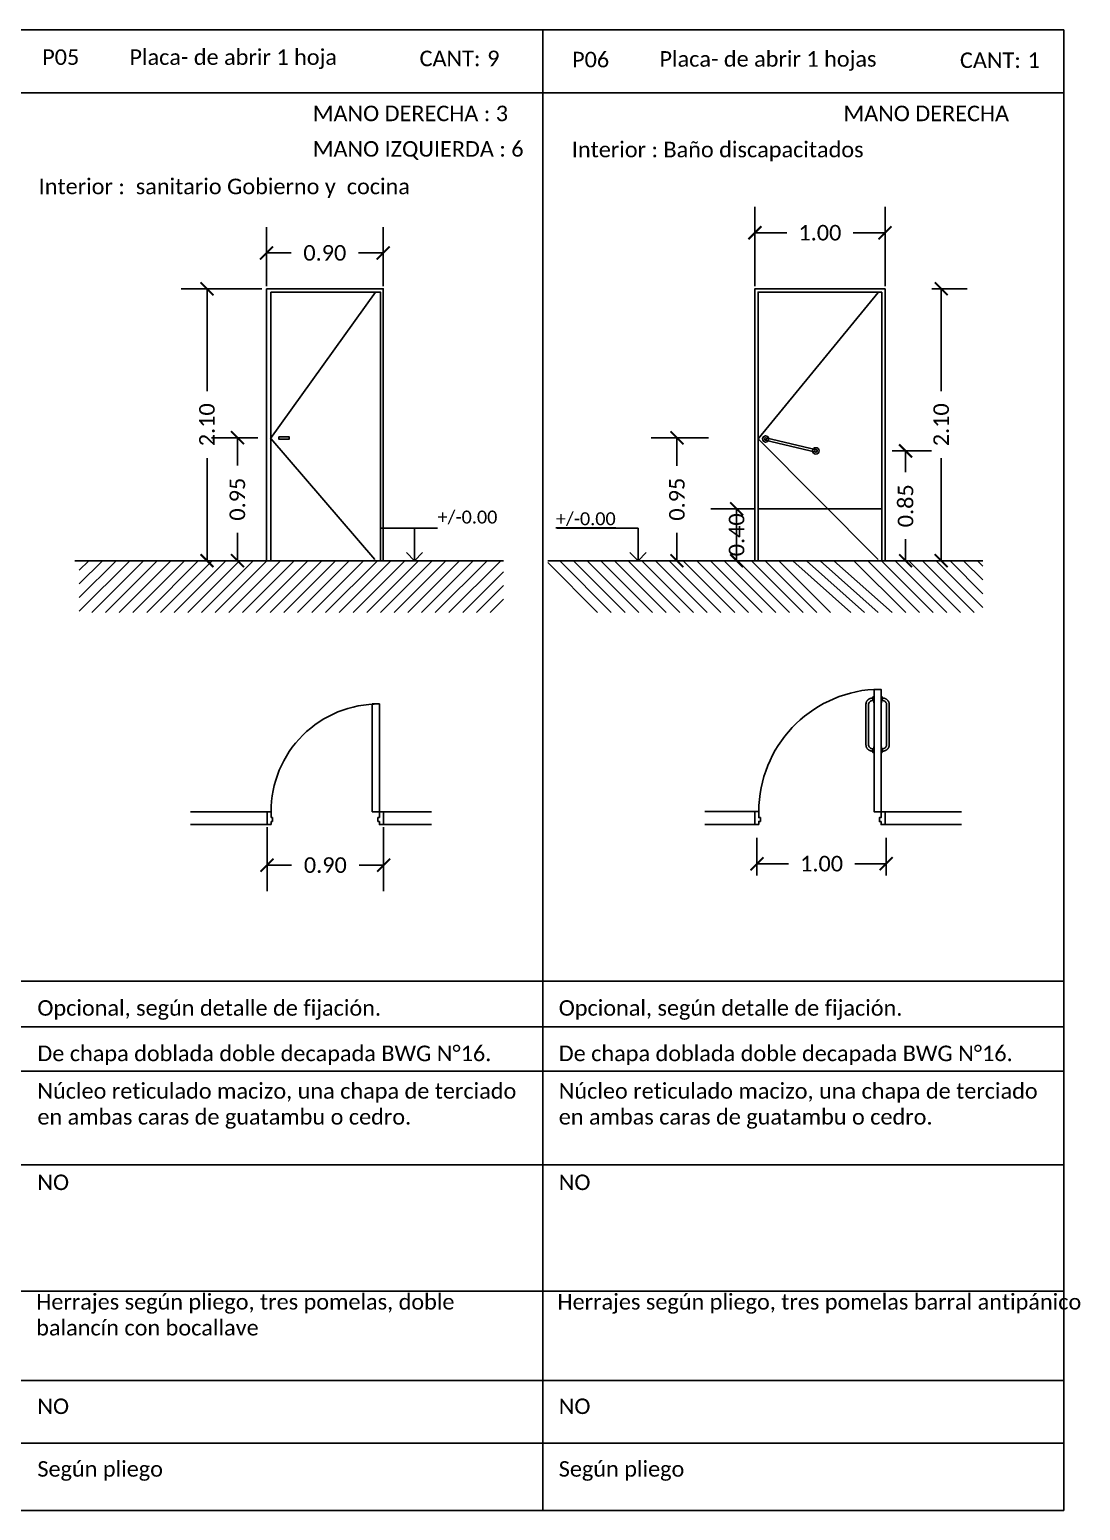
# Model space of a CAD drawing. Header units: metres. Extents: x 2371.5 to 2401.8, y 1406.8 to 1418.2.
# Drawn here: x 2393.69 to 2401.81, y 1406.75 to 1418.19 of the extents above; entities that cross this region are included whole.
import ezdxf
from ezdxf import colors
from ezdxf.entities.mleader import LeaderData, LeaderLine
from ezdxf.math import Vec2, Vec3

# ---------------------------------------------------------------- set-up
doc = ezdxf.new("R2010")
doc.units = ezdxf.units.M
doc.header["$LTSCALE"] = 0.2
doc.set_wipeout_variables(frame=1)
doc.header["$PDMODE"] = 3
doc.layers.get('0').update_dxf_attribs({"linetype": 'CONTINUOUS'})
doc.layers.get('DEFPOINTS').update_dxf_attribs({"linetype": 'CONTINUOUS'})
for name, color, linetype in [('0-COT-1-50', 1, 'CONTINUOUS'), ('0-T-1-50-TEXTOS', 2, 'CONTINUOUS'), ('A-HATCHS', 252, 'CONTINUOUS'), ('A-SIM-NIVELES', 1, 'CONTINUOUS'), ('AR-CARPINTERIA_015', 2, 'CONTINUOUS'), ('AR-CARPINTERIA_DET_01', 1, 'CONTINUOUS'), ('AR-CARPINTERIA_DET_BARRIDO', 252, 'CONTINUOUS'), ('AR-MUROS_EN_CORTE_05', 3, 'CONTINUOUS'), ('ROTULO', 2, 'CONTINUOUS')]:
    doc.layers.add(name, color=color, linetype=linetype)
doc.styles.add('1-50-TEXTO-CAL', font='calibri.ttf', dxfattribs={"height": 0.12})
doc.styles.add('TCH-1-50-CA', font='calibri.ttf', dxfattribs={"height": 0.1})
doc.dimstyles.new('1-50-COTAS', dxfattribs={"dimtxt": 0.12, "dimasz": 0.1, "dimexe": 0.2, "dimexo": 0.02, "dimgap": 0.1, "dimtad": 0, "dimtoh": 1, "dimzin": 0, "dimdsep": 46, "dimtxsty": '1-50-TEXTO-CAL', "dimblk": 'ARCHTICK', "dimcen": 0.5, "dimclre": 250, "dimclrt": 256, "dimadec": 0, "dimazin": 0, "dimtfac": 1, "dimtmove": 0, "dimatfit": 3, "dimldrblk": 'ARCHTICK', "dimfxl": 1, "dimtzin": 0, "dimarcsym": 0})

# ---------------------------------------------------------------- blocks, each defined once
blk = doc.blocks.new('_ARCHTICK')
at = {"color": 0, "linetype": 'ByBlock', "const_width": 0.15}
blk.add_lwpolyline([(-0.5, -0.5), (0.5, 0.5)], dxfattribs=at)
blk = doc.blocks.new('*D32')
at = {"layer": '0-COT-1-50', "color": 250, "lineweight": -2, "transparency": 16777216}
for p, q in [((2400.664, 1416.189), (2400.936, 1416.189)), ((2400.539, 1414.089), (2400.936, 1414.089))]:
    blk.add_line(p, q, dxfattribs=at)
at = {"layer": '0-COT-1-50', "color": 0, "lineweight": -2, "transparency": 16777216}
for p, q in [((2400.736, 1416.189), (2400.736, 1415.398)), ((2400.736, 1414.089), (2400.736, 1414.88))]:
    blk.add_line(p, q, dxfattribs=at)
at = {"layer": 'DEFPOINTS', "color": 0, "transparency": 16777216}
for p in [(2400.644, 1416.189), (2400.736, 1416.189), (2400.519, 1414.089)]:
    blk.add_point(p, dxfattribs=at)
at = {"layer": '0-COT-1-50', "color": 0, "lineweight": -2, "transparency": 16777216, "xscale": 0.1, "yscale": 0.1, "zscale": 0.1}
for p, rotation in [((2400.736, 1416.189), 90), ((2400.736, 1414.089), 270)]:
    blk.add_blockref('_ARCHTICK', p, dxfattribs=dict(at, rotation=rotation))
at = {"layer": '0-COT-1-50', "transparency": 16777216, "insert": (2400.736, 1415.139), "char_height": 0.12, "attachment_point": 5, "rotation": 90, "style": '1-50-TEXTO-CAL'}
blk.add_mtext('2.10', dxfattribs=at)
blk = doc.blocks.new('*D33')
at = {"layer": '0-COT-1-50', "color": 250, "lineweight": -2, "transparency": 16777216}
for p, q in [((2399.313, 1411.658), (2399.313, 1411.948)), ((2400.311, 1411.658), (2400.311, 1411.948))]:
    blk.add_line(p, q, dxfattribs=at)
at = {"layer": '0-COT-1-50', "color": 0, "lineweight": -2, "transparency": 16777216}
for p, q in [((2399.313, 1411.748), (2399.556, 1411.748)), ((2400.311, 1411.748), (2400.068, 1411.748))]:
    blk.add_line(p, q, dxfattribs=at)
at = {"layer": 'DEFPOINTS', "color": 0, "transparency": 16777216}
for p in [(2400.311, 1411.748), (2399.313, 1411.638), (2400.311, 1411.638)]:
    blk.add_point(p, dxfattribs=at)
at = {"layer": '0-COT-1-50', "color": 0, "lineweight": -2, "transparency": 16777216, "xscale": 0.1, "yscale": 0.1, "zscale": 0.1, "rotation": 180}
blk.add_blockref('_ARCHTICK', (2399.313, 1411.748), dxfattribs=at)
at = {"layer": '0-COT-1-50', "color": 0, "lineweight": -2, "transparency": 16777216, "xscale": 0.1, "yscale": 0.1, "zscale": 0.1}
blk.add_blockref('_ARCHTICK', (2400.311, 1411.748), dxfattribs=at)
at = {"layer": '0-COT-1-50', "transparency": 16777216, "insert": (2399.812, 1411.748), "char_height": 0.12, "attachment_point": 5, "style": '1-50-TEXTO-CAL'}
blk.add_mtext('1.00', dxfattribs=at)
blk = doc.blocks.new('*D34')
at = {"layer": '0-COT-1-50', "color": 250, "lineweight": -2, "transparency": 16777216}
for p, q in [((2398.938, 1415.038), (2398.495, 1415.038)), ((2399.387, 1414.089), (2398.495, 1414.089))]:
    blk.add_line(p, q, dxfattribs=at)
at = {"layer": '0-COT-1-50', "color": 0, "lineweight": -2, "transparency": 16777216}
for p, q in [((2398.695, 1415.038), (2398.695, 1414.822)), ((2398.695, 1414.089), (2398.695, 1414.305))]:
    blk.add_line(p, q, dxfattribs=at)
at = {"layer": 'DEFPOINTS', "color": 0, "transparency": 16777216}
for p in [(2398.695, 1415.038), (2398.958, 1415.038), (2399.407, 1414.089)]:
    blk.add_point(p, dxfattribs=at)
at = {"layer": '0-COT-1-50', "color": 0, "lineweight": -2, "transparency": 16777216, "xscale": 0.1, "yscale": 0.1, "zscale": 0.1}
for p, rotation in [((2398.695, 1415.038), 90), ((2398.695, 1414.089), 270)]:
    blk.add_blockref('_ARCHTICK', p, dxfattribs=dict(at, rotation=rotation))
at = {"layer": '0-COT-1-50', "transparency": 16777216, "insert": (2398.695, 1414.564), "char_height": 0.12, "attachment_point": 5, "rotation": 90, "style": '1-50-TEXTO-CAL'}
blk.add_mtext('0.95', dxfattribs=at)
blk = doc.blocks.new('*D35')
at = {"layer": '0-COT-1-50', "color": 250, "lineweight": -2, "transparency": 16777216}
for p, q in [((2400.356, 1414.937), (2400.661, 1414.937)), ((2400.73, 1414.089), (2400.261, 1414.089))]:
    blk.add_line(p, q, dxfattribs=at)
at = {"layer": '0-COT-1-50', "color": 0, "lineweight": -2, "transparency": 16777216}
for p, q in [((2400.461, 1414.937), (2400.461, 1414.772)), ((2400.461, 1414.089), (2400.461, 1414.254))]:
    blk.add_line(p, q, dxfattribs=at)
at = {"layer": 'DEFPOINTS', "color": 0, "transparency": 16777216}
for p in [(2400.336, 1414.937), (2400.461, 1414.937), (2400.75, 1414.089)]:
    blk.add_point(p, dxfattribs=at)
at = {"layer": '0-COT-1-50', "color": 0, "lineweight": -2, "transparency": 16777216, "xscale": 0.1, "yscale": 0.1, "zscale": 0.1}
for p, rotation in [((2400.461, 1414.937), 90), ((2400.461, 1414.089), 270)]:
    blk.add_blockref('_ARCHTICK', p, dxfattribs=dict(at, rotation=rotation))
at = {"layer": '0-COT-1-50', "transparency": 16777216, "insert": (2400.461, 1414.513), "char_height": 0.12, "attachment_point": 5, "rotation": 90, "style": '1-50-TEXTO-CAL'}
blk.add_mtext('0.85', dxfattribs=at)
blk = doc.blocks.new('*D42')
at = {"layer": '0-COT-1-50', "color": 250, "lineweight": -2, "transparency": 16777216}
for p, q in [((2395.489, 1416.189), (2394.865, 1416.189)), ((2395.261, 1414.089), (2394.865, 1414.089))]:
    blk.add_line(p, q, dxfattribs=at)
at = {"layer": '0-COT-1-50', "color": 0, "lineweight": -2, "transparency": 16777216}
for p, q in [((2395.065, 1416.189), (2395.065, 1415.398)), ((2395.065, 1414.089), (2395.065, 1414.88))]:
    blk.add_line(p, q, dxfattribs=at)
at = {"layer": 'DEFPOINTS', "color": 0, "transparency": 16777216}
for p in [(2395.065, 1416.189), (2395.509, 1416.189), (2395.281, 1414.089)]:
    blk.add_point(p, dxfattribs=at)
at = {"layer": '0-COT-1-50', "color": 0, "lineweight": -2, "transparency": 16777216, "xscale": 0.1, "yscale": 0.1, "zscale": 0.1}
for p, rotation in [((2395.065, 1416.189), 90), ((2395.065, 1414.089), 270)]:
    blk.add_blockref('_ARCHTICK', p, dxfattribs=dict(at, rotation=rotation))
at = {"layer": '0-COT-1-50', "transparency": 16777216, "insert": (2395.065, 1415.139), "char_height": 0.12, "attachment_point": 5, "rotation": 90, "style": '1-50-TEXTO-CAL'}
blk.add_mtext('2.10', dxfattribs=at)
blk = doc.blocks.new('*D43')
at = {"layer": '0-COT-1-50', "color": 250, "lineweight": -2, "transparency": 16777216}
for p, q in [((2395.457, 1415.039), (2395.1, 1415.039)), ((2395.032, 1414.089), (2395.5, 1414.089))]:
    blk.add_line(p, q, dxfattribs=at)
at = {"layer": '0-COT-1-50', "color": 0, "lineweight": -2, "transparency": 16777216}
for p, q in [((2395.3, 1415.039), (2395.3, 1414.823)), ((2395.3, 1414.089), (2395.3, 1414.305))]:
    blk.add_line(p, q, dxfattribs=at)
at = {"layer": 'DEFPOINTS', "color": 0, "transparency": 16777216}
for p in [(2395.3, 1415.039), (2395.477, 1415.039), (2395.012, 1414.089)]:
    blk.add_point(p, dxfattribs=at)
at = {"layer": '0-COT-1-50', "color": 0, "lineweight": -2, "transparency": 16777216, "xscale": 0.1, "yscale": 0.1, "zscale": 0.1}
for p, rotation in [((2395.3, 1415.039), 90), ((2395.3, 1414.089), 270)]:
    blk.add_blockref('_ARCHTICK', p, dxfattribs=dict(at, rotation=rotation))
at = {"layer": '0-COT-1-50', "transparency": 16777216, "insert": (2395.3, 1414.564), "char_height": 0.12, "attachment_point": 5, "rotation": 90, "style": '1-50-TEXTO-CAL'}
blk.add_mtext('0.95', dxfattribs=at)
blk = doc.blocks.new('*D44')
at = {"layer": '0-COT-1-50', "color": 250, "lineweight": -2, "transparency": 16777216}
for p, q in [((2395.525, 1416.209), (2395.525, 1416.666)), ((2396.425, 1416.209), (2396.425, 1416.666))]:
    blk.add_line(p, q, dxfattribs=at)
at = {"layer": '0-COT-1-50', "color": 0, "lineweight": -2, "transparency": 16777216}
for p, q in [((2395.525, 1416.466), (2395.714, 1416.466)), ((2396.425, 1416.466), (2396.236, 1416.466))]:
    blk.add_line(p, q, dxfattribs=at)
at = {"layer": 'DEFPOINTS', "color": 0, "transparency": 16777216}
for p in [(2396.425, 1416.466), (2395.525, 1416.189), (2396.425, 1416.189)]:
    blk.add_point(p, dxfattribs=at)
at = {"layer": '0-COT-1-50', "color": 0, "lineweight": -2, "transparency": 16777216, "xscale": 0.1, "yscale": 0.1, "zscale": 0.1, "rotation": 180}
blk.add_blockref('_ARCHTICK', (2395.525, 1416.466), dxfattribs=at)
at = {"layer": '0-COT-1-50', "color": 0, "lineweight": -2, "transparency": 16777216, "xscale": 0.1, "yscale": 0.1, "zscale": 0.1}
blk.add_blockref('_ARCHTICK', (2396.425, 1416.466), dxfattribs=at)
at = {"layer": '0-COT-1-50', "transparency": 16777216, "insert": (2395.975, 1416.466), "char_height": 0.12, "attachment_point": 5, "style": '1-50-TEXTO-CAL'}
blk.add_mtext('0.90', dxfattribs=at)
blk = doc.blocks.new('*D45')
at = {"layer": '0-COT-1-50', "color": 250, "lineweight": -2, "transparency": 16777216}
for p, q in [((2399.297, 1416.209), (2399.297, 1416.822)), ((2400.302, 1416.209), (2400.302, 1416.822))]:
    blk.add_line(p, q, dxfattribs=at)
at = {"layer": '0-COT-1-50', "color": 0, "lineweight": -2, "transparency": 16777216}
for p, q in [((2399.297, 1416.622), (2399.543, 1416.622)), ((2400.302, 1416.622), (2400.055, 1416.622))]:
    blk.add_line(p, q, dxfattribs=at)
at = {"layer": 'DEFPOINTS', "color": 0, "transparency": 16777216}
for p in [(2399.297, 1416.622), (2399.297, 1416.189), (2400.302, 1416.189)]:
    blk.add_point(p, dxfattribs=at)
at = {"layer": '0-COT-1-50', "color": 0, "lineweight": -2, "transparency": 16777216, "xscale": 0.1, "yscale": 0.1, "zscale": 0.1, "rotation": 180}
blk.add_blockref('_ARCHTICK', (2399.297, 1416.622), dxfattribs=at)
at = {"layer": '0-COT-1-50', "color": 0, "lineweight": -2, "transparency": 16777216, "xscale": 0.1, "yscale": 0.1, "zscale": 0.1}
blk.add_blockref('_ARCHTICK', (2400.302, 1416.622), dxfattribs=at)
at = {"layer": '0-COT-1-50', "transparency": 16777216, "insert": (2399.799, 1416.622), "char_height": 0.12, "attachment_point": 5, "style": '1-50-TEXTO-CAL'}
blk.add_mtext('1.00', dxfattribs=at)
blk = doc.blocks.new('*D46')
at = {"layer": '0-COT-1-50', "color": 250, "lineweight": -2, "transparency": 16777216}
for p, q in [((2395.529, 1412.031), (2395.529, 1411.537)), ((2396.429, 1412.031), (2396.429, 1411.537))]:
    blk.add_line(p, q, dxfattribs=at)
at = {"layer": '0-COT-1-50', "color": 0, "lineweight": -2, "transparency": 16777216}
for p, q in [((2395.529, 1411.737), (2395.718, 1411.737)), ((2396.429, 1411.737), (2396.24, 1411.737))]:
    blk.add_line(p, q, dxfattribs=at)
at = {"layer": 'DEFPOINTS', "color": 0, "transparency": 16777216}
for p in [(2395.529, 1412.051), (2396.429, 1412.051), (2396.429, 1411.737)]:
    blk.add_point(p, dxfattribs=at)
at = {"layer": '0-COT-1-50', "color": 0, "lineweight": -2, "transparency": 16777216, "xscale": 0.1, "yscale": 0.1, "zscale": 0.1, "rotation": 180}
blk.add_blockref('_ARCHTICK', (2395.529, 1411.737), dxfattribs=at)
at = {"layer": '0-COT-1-50', "color": 0, "lineweight": -2, "transparency": 16777216, "xscale": 0.1, "yscale": 0.1, "zscale": 0.1}
blk.add_blockref('_ARCHTICK', (2396.429, 1411.737), dxfattribs=at)
at = {"layer": '0-COT-1-50', "transparency": 16777216, "insert": (2395.979, 1411.737), "char_height": 0.12, "attachment_point": 5, "style": '1-50-TEXTO-CAL'}
blk.add_mtext('0.90', dxfattribs=at)
blk = doc.blocks.new('P05_-_PLANTA')
at = {"layer": 'AR-CARPINTERIA_015', "linetype": 'Continuous'}
for p, q in [((-0.03, 0.833), (-0.085, 0.833)), ((-0.085, 0.833), (-0.085, 0)), ((-0.03, 0), (-0.03, 0.833)), ((-0.897, -0.1), (-0.897, 0)), ((-0.897, 0), (-0.867, 0)), ((-0.867, 0), (-0.867, -0.046)), ((-0.085, 0), (-0.03, 0)), ((-0.03, 0), (-0.03, -0.046)), ((0, 0), (-0.03, 0)), ((-0.03, 0), (-0.03, -0.046)), ((0, -0.1), (0, 0)), ((-0.867, -0.1), (-0.897, -0.1)), ((-0.867, -0.046), (-0.855, -0.046)), ((-0.855, -0.076), (-0.867, -0.076)), ((-0.867, -0.076), (-0.867, -0.1)), ((-0.855, -0.046), (-0.855, -0.076)), ((-0.03, -0.046), (-0.043, -0.046)), ((-0.043, -0.046), (-0.043, -0.076)), ((-0.03, -0.046), (-0.043, -0.046)), ((-0.043, -0.046), (-0.043, -0.076)), ((-0.043, -0.076), (-0.03, -0.076)), ((-0.03, -0.076), (-0.03, -0.1)), ((-0.03, -0.1), (0, -0.1))]:
    blk.add_line(p, q, dxfattribs=at)
at = {"layer": 'AR-CARPINTERIA_DET_BARRIDO', "color": 1, "ltscale": 3}
blk.add_arc((-0.038, 0.003), 0.829, 89.4442, 180.2299, dxfattribs=at)
blk = doc.blocks.new('P05_-_VISTA')
at = {"layer": 'AR-CARPINTERIA_015', "linetype": 'Continuous'}
for points in [[(2335.517, 1431.347), (2336.418, 1431.347), (2336.418, 1429.247), (2335.517, 1429.247)], [(2335.549, 1431.322), (2336.397, 1431.322), (2336.397, 1429.247), (2335.549, 1429.247)], [(2335.613, 1430.205), (2335.691, 1430.205), (2335.691, 1430.185), (2335.613, 1430.185)]]:
    blk.add_lwpolyline(points, close=True, dxfattribs=at)
at = {"layer": 'AR-CARPINTERIA_DET_BARRIDO', "color": 1, "ltscale": 3}
for p, q in [((2336.359, 1431.321), (2335.548, 1430.192)), ((2336.354, 1429.257), (2335.551, 1430.191))]:
    blk.add_line(p, q, dxfattribs=at)
blk = doc.blocks.new('*D47')
at = {"layer": '0-COT-1-50', "color": 250, "lineweight": -2, "transparency": 16777216}
for p, q in [((2399.302, 1414.489), (2398.956, 1414.489)), ((2399.694, 1414.089), (2398.956, 1414.089))]:
    blk.add_line(p, q, dxfattribs=at)
at = {"layer": '0-COT-1-50', "color": 0, "lineweight": -2, "transparency": 16777216}
blk.add_line((2399.156, 1414.089), (2399.156, 1414.489), dxfattribs=at)
at = {"layer": 'DEFPOINTS', "color": 0, "transparency": 16777216}
for p in [(2399.156, 1414.489), (2399.322, 1414.489), (2399.714, 1414.089)]:
    blk.add_point(p, dxfattribs=at)
at = {"layer": '0-COT-1-50', "color": 0, "lineweight": -2, "transparency": 16777216, "xscale": 0.1, "yscale": 0.1, "zscale": 0.1}
for p, rotation in [((2399.156, 1414.489), 90), ((2399.156, 1414.089), 270)]:
    blk.add_blockref('_ARCHTICK', p, dxfattribs=dict(at, rotation=rotation))
at = {"layer": '0-COT-1-50', "transparency": 16777216, "insert": (2399.156, 1414.289), "char_height": 0.12, "attachment_point": 5, "rotation": 90, "style": '1-50-TEXTO-CAL'}
blk.add_mtext('0.40', dxfattribs=at)
blk = doc.blocks.new('P06_-_VISTA')
at = {"layer": 'AR-CARPINTERIA_015', "linetype": 'Continuous'}
blk.add_line((0.98, 0.4), (0.025, 0.4), dxfattribs=at)
for points in [[(0, 2.1), (1.005, 2.1), (1.005, 0), (0, 0)], [(0.025, 2.075), (0.98, 2.075), (0.98, 0), (0.025, 0)]]:
    blk.add_lwpolyline(points, close=True, dxfattribs=at)
for radius in [0.025, 0.00998]:
    blk.add_circle((0.922, 0.94), radius, dxfattribs=at)
at = {"layer": 'AR-CARPINTERIA_DET_BARRIDO', "color": 1, "ltscale": 3}
for p in [(0.052, 2.072), (0.054, 0.009)]:
    blk.add_line(p, (0.98, 0.94), dxfattribs=at)
at = {"linetype": 'Continuous'}
blk.add_wipeout([(0.558, 0.842), (0.557, 0.84), (0.556, 0.838), (0.555, 0.836), (0.554, 0.834), (0.552, 0.832), (0.551, 0.83), (0.549, 0.828), (0.547, 0.827), (0.545, 0.826), (0.542, 0.825), (0.54, 0.824), (0.538, 0.823), (0.535, 0.823), (0.533, 0.823), (0.53, 0.823), (0.528, 0.824), (0.526, 0.824), (0.523, 0.825), (0.521, 0.826), (0.519, 0.828), (0.517, 0.829), (0.515, 0.831), (0.514, 0.833), (0.512, 0.835), (0.511, 0.837), (0.51, 0.839), (0.51, 0.842), (0.509, 0.844), (0.509, 0.847), (0.509, 0.849), (0.509, 0.851), (0.509, 0.854), (0.51, 0.856), (0.511, 0.858), (0.512, 0.861), (0.513, 0.863), (0.515, 0.865), (0.517, 0.866), (0.519, 0.868), (0.521, 0.869), (0.523, 0.87), (0.525, 0.871), (0.527, 0.872), (0.53, 0.873), (0.532, 0.873), (0.535, 0.873), (0.537, 0.873), (0.539, 0.872), (0.542, 0.872), (0.544, 0.871), (0.546, 0.87), (0.548, 0.868), (0.55, 0.867), (0.552, 0.865), (0.554, 0.863), (0.555, 0.861), (0.556, 0.859), (0.557, 0.857), (0.558, 0.854), (0.558, 0.852), (0.559, 0.85), (0.559, 0.847), (0.558, 0.845)], dxfattribs=at).dxf.layer = 'AR-CARPINTERIA_015'
at = {"layer": 'AR-CARPINTERIA_015', "linetype": 'Continuous'}
blk.add_circle((0.534, 0.848), 0.025, dxfattribs=at)
at = {"linetype": 'Continuous'}
blk.add_wipeout([(0.543, 0.846), (0.543, 0.845), (0.543, 0.844), (0.542, 0.843), (0.542, 0.842), (0.541, 0.841), (0.54, 0.841), (0.54, 0.84), (0.539, 0.84), (0.538, 0.839), (0.537, 0.839), (0.536, 0.838), (0.535, 0.838), (0.534, 0.838), (0.533, 0.838), (0.532, 0.838), (0.531, 0.838), (0.53, 0.839), (0.53, 0.839), (0.529, 0.839), (0.528, 0.84), (0.527, 0.841), (0.526, 0.841), (0.526, 0.842), (0.525, 0.843), (0.525, 0.844), (0.524, 0.845), (0.524, 0.846), (0.524, 0.846), (0.524, 0.847), (0.524, 0.848), (0.524, 0.849), (0.524, 0.85), (0.524, 0.851), (0.525, 0.852), (0.525, 0.853), (0.526, 0.854), (0.526, 0.855), (0.527, 0.855), (0.528, 0.856), (0.528, 0.857), (0.529, 0.857), (0.53, 0.857), (0.531, 0.858), (0.532, 0.858), (0.533, 0.858), (0.534, 0.858), (0.535, 0.858), (0.536, 0.858), (0.537, 0.858), (0.538, 0.857), (0.539, 0.857), (0.54, 0.856), (0.54, 0.856), (0.541, 0.855), (0.542, 0.854), (0.542, 0.853), (0.543, 0.852), (0.543, 0.852), (0.543, 0.851), (0.544, 0.85), (0.544, 0.849), (0.544, 0.848), (0.544, 0.847)], dxfattribs=at).dxf.layer = 'AR-CARPINTERIA_015'
at = {"layer": 'AR-CARPINTERIA_015', "linetype": 'Continuous'}
for p, q in [((0.529, 0.857), (0.92, 0.95)), ((0.534, 0.838), (0.925, 0.93))]:
    blk.add_line(p, q, dxfattribs=at)
blk.add_circle((0.534, 0.848), 0.00998, dxfattribs=at)
blk = doc.blocks.new('P06_-_PLANTA')
at = {"layer": 'AR-CARPINTERIA_015', "linetype": 'Continuous'}
for points in [[(0.03, 0), (0.085, 0), (0.085, 0.945), (0.03, 0.945)], [(0, -0.1), (0, 0), (0.03, 0), (0.03, -0.046), (0.043, -0.046), (0.043, -0.076), (0.03, -0.076), (0.03, -0.1)], [(1.005, -0.098), (1.005, 0.002), (0.975, 0.002), (0.975, -0.045), (0.962, -0.045), (0.962, -0.075), (0.975, -0.075), (0.975, -0.098)]]:
    blk.add_lwpolyline(points, close=True, dxfattribs=at)
at = {"layer": 'AR-CARPINTERIA_DET_BARRIDO', "color": 1, "ltscale": 3}
blk.add_arc((0.027, -0.001), 0.948, 0.18, 86.427, dxfattribs=at)
at = {"linetype": 'Continuous'}
for points in [[(0.022, 0.846), (0.03, 0.846), (0.03, 0.886), (0.022, 0.886)], [(0.022, 0.457), (0.03, 0.457), (0.03, 0.497), (0.022, 0.497)]]:
    blk.add_wipeout(points, dxfattribs=at).dxf.layer = 'AR-CARPINTERIA_DET_01'
at = {"layer": 'AR-CARPINTERIA_DET_01', "linetype": 'Continuous'}
for p, q in [((-0.032, 0.513), (-0.032, 0.836)), ((-0.012, 0.52), (-0.012, 0.826))]:
    blk.add_line(p, q, dxfattribs=at)
for points in [[(0.022, 0.846), (0.03, 0.846), (0.03, 0.886), (0.022, 0.886)], [(0.022, 0.457), (0.03, 0.457), (0.03, 0.497), (0.022, 0.497)]]:
    blk.add_lwpolyline(points, close=True, dxfattribs=at)
for points in [[(0.02, 0.878), (0.006, 0.878), (-0.018, 0.865), (-0.032, 0.844), (-0.032, 0.831)], [(0.02, 0.468), (0.006, 0.468), (-0.018, 0.48), (-0.032, 0.502), (-0.032, 0.515)]]:
    blk.add_open_spline(points, degree=2, dxfattribs=at)
at = {"linetype": 'Continuous'}
for points in [[(0.022, 0.859), (0.021, 0.859), (0.02, 0.859), (0.019, 0.859), (0.018, 0.859), (0.017, 0.859), (0.017, 0.859), (0.016, 0.859), (0.015, 0.859), (0.014, 0.858), (0.013, 0.858), (0.012, 0.858), (0.012, 0.858), (0.011, 0.858), (0.01, 0.857), (0.009, 0.857), (0.008, 0.857), (0.008, 0.857), (0.007, 0.856), (0.006, 0.856), (0.005, 0.855), (0.005, 0.855), (0.004, 0.855), (0.003, 0.854), (0.002, 0.854), (0.002, 0.853), (0.001, 0.853), (0, 0.852), (0, 0.852), (-0.001, 0.851), (-0.002, 0.851), (-0.002, 0.85), (-0.003, 0.85), (-0.003, 0.849), (-0.004, 0.848), (-0.004, 0.848), (-0.005, 0.847), (-0.006, 0.846), (-0.006, 0.846), (-0.007, 0.845), (-0.007, 0.844), (-0.007, 0.844), (-0.008, 0.843), (-0.008, 0.842), (-0.009, 0.841), (-0.009, 0.841), (-0.009, 0.84), (-0.01, 0.839), (-0.01, 0.838), (-0.01, 0.838), (-0.011, 0.837), (-0.011, 0.836), (-0.011, 0.835), (-0.011, 0.834), (-0.012, 0.833), (-0.012, 0.833), (-0.012, 0.832), (-0.012, 0.831), (-0.012, 0.83), (-0.012, 0.829), (-0.012, 0.829), (-0.012, 0.828), (-0.012, 0.827), (-0.012, 0.826), (-0.012, 0.825), (0.02, 0.826)], [(0.085, 0.846), (0.093, 0.846), (0.093, 0.886), (0.085, 0.886)], [(-0.012, 0.521), (-0.012, 0.52), (-0.012, 0.519), (-0.012, 0.518), (-0.012, 0.517), (-0.012, 0.516), (-0.012, 0.516), (-0.012, 0.515), (-0.012, 0.514), (-0.012, 0.513), (-0.012, 0.512), (-0.011, 0.511), (-0.011, 0.511), (-0.011, 0.51), (-0.011, 0.509), (-0.01, 0.508), (-0.01, 0.507), (-0.01, 0.507), (-0.009, 0.506), (-0.009, 0.505), (-0.009, 0.504), (-0.008, 0.504), (-0.008, 0.503), (-0.007, 0.502), (-0.007, 0.501), (-0.007, 0.501), (-0.006, 0.5), (-0.006, 0.499), (-0.005, 0.499), (-0.004, 0.498), (-0.004, 0.497), (-0.003, 0.497), (-0.003, 0.496), (-0.002, 0.496), (-0.002, 0.495), (-0.001, 0.495), (0, 0.494), (0, 0.493), (0.001, 0.493), (0.002, 0.492), (0.002, 0.492), (0.003, 0.492), (0.004, 0.491), (0.005, 0.491), (0.005, 0.49), (0.006, 0.49), (0.007, 0.49), (0.008, 0.489), (0.008, 0.489), (0.009, 0.489), (0.01, 0.488), (0.011, 0.488), (0.012, 0.488), (0.012, 0.488), (0.013, 0.487), (0.014, 0.487), (0.015, 0.487), (0.016, 0.487), (0.017, 0.487), (0.017, 0.487), (0.018, 0.487), (0.019, 0.487), (0.02, 0.487), (0.021, 0.487), (0.022, 0.487), (0.02, 0.519)], [(0.085, 0.457), (0.093, 0.457), (0.093, 0.497), (0.085, 0.497)]]:
    blk.add_wipeout(points, dxfattribs=at).dxf.layer = 'AR-CARPINTERIA_DET_01'
at = {"layer": 'AR-CARPINTERIA_DET_01', "linetype": 'Continuous'}
for p, q in [((0.127, 0.52), (0.127, 0.826)), ((0.147, 0.513), (0.147, 0.836))]:
    blk.add_line(p, q, dxfattribs=at)
for points in [[(0.085, 0.846), (0.093, 0.846), (0.093, 0.886), (0.085, 0.886)], [(0.085, 0.457), (0.093, 0.457), (0.093, 0.497), (0.085, 0.497)]]:
    blk.add_lwpolyline(points, close=True, dxfattribs=at)
for centre, start, end in [((0.02, 0.826), 87.7688, 182.2312), ((0.02, 0.519), 177.7688, 272.2312)]:
    blk.add_arc(centre, 0.0327, start, end, dxfattribs=at)
for points in [[(0.095, 0.878), (0.109, 0.878), (0.133, 0.865), (0.147, 0.844), (0.147, 0.831)], [(0.095, 0.468), (0.109, 0.468), (0.133, 0.48), (0.147, 0.502), (0.147, 0.515)]]:
    blk.add_open_spline(points, degree=2, dxfattribs=at)
at = {"linetype": 'Continuous'}
for points in [[(0.127, 0.825), (0.127, 0.826), (0.127, 0.827), (0.127, 0.828), (0.127, 0.829), (0.127, 0.829), (0.127, 0.83), (0.127, 0.831), (0.127, 0.832), (0.127, 0.833), (0.126, 0.833), (0.126, 0.834), (0.126, 0.835), (0.126, 0.836), (0.126, 0.837), (0.125, 0.838), (0.125, 0.838), (0.125, 0.839), (0.124, 0.84), (0.124, 0.841), (0.124, 0.841), (0.123, 0.842), (0.123, 0.843), (0.122, 0.844), (0.122, 0.844), (0.121, 0.845), (0.121, 0.846), (0.12, 0.846), (0.12, 0.847), (0.119, 0.848), (0.119, 0.848), (0.118, 0.849), (0.118, 0.85), (0.117, 0.85), (0.116, 0.851), (0.116, 0.851), (0.115, 0.852), (0.114, 0.852), (0.114, 0.853), (0.113, 0.853), (0.112, 0.854), (0.112, 0.854), (0.111, 0.855), (0.11, 0.855), (0.11, 0.855), (0.109, 0.856), (0.108, 0.856), (0.107, 0.857), (0.106, 0.857), (0.106, 0.857), (0.105, 0.857), (0.104, 0.858), (0.103, 0.858), (0.102, 0.858), (0.102, 0.858), (0.101, 0.858), (0.1, 0.859), (0.099, 0.859), (0.098, 0.859), (0.097, 0.859), (0.097, 0.859), (0.096, 0.859), (0.095, 0.859), (0.094, 0.859), (0.093, 0.859), (0.095, 0.826)], [(0.093, 0.487), (0.094, 0.487), (0.095, 0.487), (0.096, 0.487), (0.097, 0.487), (0.097, 0.487), (0.098, 0.487), (0.099, 0.487), (0.1, 0.487), (0.101, 0.487), (0.102, 0.487), (0.102, 0.488), (0.103, 0.488), (0.104, 0.488), (0.105, 0.488), (0.106, 0.489), (0.106, 0.489), (0.107, 0.489), (0.108, 0.49), (0.109, 0.49), (0.11, 0.49), (0.11, 0.491), (0.111, 0.491), (0.112, 0.492), (0.112, 0.492), (0.113, 0.492), (0.114, 0.493), (0.114, 0.493), (0.115, 0.494), (0.116, 0.495), (0.116, 0.495), (0.117, 0.496), (0.118, 0.496), (0.118, 0.497), (0.119, 0.497), (0.119, 0.498), (0.12, 0.499), (0.12, 0.499), (0.121, 0.5), (0.121, 0.501), (0.122, 0.501), (0.122, 0.502), (0.123, 0.503), (0.123, 0.504), (0.124, 0.504), (0.124, 0.505), (0.124, 0.506), (0.125, 0.507), (0.125, 0.507), (0.125, 0.508), (0.126, 0.509), (0.126, 0.51), (0.126, 0.511), (0.126, 0.511), (0.126, 0.512), (0.127, 0.513), (0.127, 0.514), (0.127, 0.515), (0.127, 0.516), (0.127, 0.516), (0.127, 0.517), (0.127, 0.518), (0.127, 0.519), (0.127, 0.52), (0.127, 0.521), (0.095, 0.519)]]:
    blk.add_wipeout(points, dxfattribs=at).dxf.layer = 'AR-CARPINTERIA_DET_01'
at = {"layer": 'AR-CARPINTERIA_DET_01', "linetype": 'Continuous'}
for centre, start, end in [((0.095, 0.826), 357.7688, 92.2312), ((0.095, 0.519), 267.7688, 2.2312)]:
    blk.add_arc(centre, 0.0327, start, end, dxfattribs=at)
blk = doc.blocks.new('_OPEN90')
at = {"color": 0, "linetype": 'ByBlock'}
for p, q in [((0, 0), (-1, 0)), ((-0.5, 0.5), (0, 0)), ((0, 0), (-0.5, -0.5))]:
    blk.add_line(p, q, dxfattribs=at)

msp = doc.modelspace()

# ---------------------------------------------------------------- linework, layer by layer
at = {"layer": 'A-HATCHS', "linetype": 'Continuous'}
for p, q in [((2394.078, 1414.015), (2394.151, 1414.089)), ((2394.078, 1413.804), (2394.363, 1414.089)), ((2394.078, 1413.91), (2394.257, 1414.089)), ((2394.078, 1413.698), (2394.469, 1414.089)), ((2394.175, 1413.69), (2394.575, 1414.089)), ((2394.281, 1413.69), (2394.681, 1414.089)), ((2394.387, 1413.69), (2394.786, 1414.089)), ((2394.493, 1413.69), (2394.892, 1414.089)), ((2394.599, 1413.69), (2394.998, 1414.089)), ((2394.705, 1413.69), (2395.104, 1414.089)), ((2394.811, 1413.69), (2395.21, 1414.089)), ((2394.916, 1413.69), (2395.316, 1414.089)), ((2395.022, 1413.69), (2395.422, 1414.089)), ((2395.128, 1413.69), (2395.528, 1414.089)), ((2395.234, 1413.69), (2395.633, 1414.089)), ((2395.34, 1413.69), (2395.739, 1414.089)), ((2395.446, 1413.69), (2395.845, 1414.089)), ((2395.552, 1413.69), (2395.951, 1414.089)), ((2395.658, 1413.69), (2396.057, 1414.089)), ((2395.764, 1413.69), (2396.163, 1414.089)), ((2395.875, 1413.69), (2396.275, 1414.089)), ((2395.981, 1413.69), (2396.381, 1414.089)), ((2396.087, 1413.69), (2396.486, 1414.089)), ((2396.193, 1413.69), (2396.592, 1414.089)), ((2396.299, 1413.69), (2396.698, 1414.089)), ((2396.405, 1413.69), (2396.804, 1414.089)), ((2396.511, 1413.69), (2396.91, 1414.089)), ((2396.617, 1413.69), (2397.016, 1414.089)), ((2396.722, 1413.69), (2397.122, 1414.089)), ((2396.828, 1413.69), (2397.228, 1414.089)), ((2396.934, 1413.69), (2397.334, 1414.089)), ((2398.082, 1413.69), (2397.698, 1414.074)), ((2397.724, 1414.087), (2397.725, 1414.089)), ((2398.188, 1413.69), (2397.789, 1414.089)), ((2398.294, 1413.69), (2397.895, 1414.089)), ((2398.4, 1413.69), (2398.001, 1414.089)), ((2398.506, 1413.69), (2398.106, 1414.089)), ((2398.612, 1413.69), (2398.212, 1414.089)), ((2398.718, 1413.69), (2398.318, 1414.089)), ((2398.823, 1413.69), (2398.424, 1414.089)), ((2398.929, 1413.69), (2398.53, 1414.089)), ((2399.035, 1413.69), (2398.636, 1414.089)), ((2399.141, 1413.69), (2398.742, 1414.089)), ((2399.247, 1413.69), (2398.848, 1414.089)), ((2399.353, 1413.69), (2398.954, 1414.089)), ((2399.459, 1413.69), (2399.059, 1414.089)), ((2399.565, 1413.69), (2399.165, 1414.089)), ((2399.671, 1413.69), (2399.271, 1414.089)), ((2399.776, 1413.69), (2399.377, 1414.089)), ((2399.882, 1413.69), (2399.483, 1414.089)), ((2400.038, 1413.69), (2399.589, 1414.089)), ((2400.144, 1413.69), (2399.695, 1414.089)), ((2400.25, 1413.69), (2399.801, 1414.089)), ((2400.356, 1413.69), (2399.907, 1414.089)), ((2400.462, 1413.69), (2400.062, 1414.089)), ((2400.568, 1413.69), (2400.168, 1414.089)), ((2400.673, 1413.69), (2400.274, 1414.089)), ((2400.779, 1413.69), (2400.38, 1414.089)), ((2400.885, 1413.69), (2400.486, 1414.089)), ((2400.991, 1413.69), (2400.592, 1414.089)), ((2401.058, 1413.728), (2400.698, 1414.089)), ((2401.058, 1413.834), (2400.804, 1414.089)), ((2401.058, 1413.94), (2400.909, 1414.089)), ((2401.058, 1414.046), (2401.015, 1414.089)), ((2397.04, 1413.69), (2397.355, 1414.004)), ((2397.146, 1413.69), (2397.355, 1413.898)), ((2397.252, 1413.69), (2397.355, 1413.792))]:
    msp.add_line(p, q, dxfattribs=at)
at = {"layer": 'AR-CARPINTERIA_015'}
msp.add_lwpolyline([(2396.384, 1412.074), (2396.397, 1412.074), (2396.397, 1412.051), (2396.427, 1412.051), (2396.427, 1412.15)], dxfattribs=at)
at = {"layer": 'AR-MUROS_EN_CORTE_05'}
for p, q in [((2394.045, 1414.089), (2397.355, 1414.089)), ((2397.698, 1414.089), (2401.058, 1414.089)), ((2394.938, 1412.15), (2395.529, 1412.15)), ((2395.529, 1412.15), (2395.529, 1412.051)), ((2396.8, 1412.15), (2396.427, 1412.15)), ((2398.911, 1412.152), (2399.297, 1412.152)), ((2399.297, 1412.052), (2399.297, 1412.152)), ((2400.302, 1412.15), (2400.302, 1412.051)), ((2400.893, 1412.15), (2400.302, 1412.15)), ((2394.938, 1412.051), (2395.529, 1412.051)), ((2396.8, 1412.051), (2396.427, 1412.051)), ((2398.911, 1412.052), (2399.297, 1412.052)), ((2400.893, 1412.051), (2400.302, 1412.051))]:
    msp.add_line(p, q, dxfattribs=at)
at = {"layer": 'ROTULO'}
for p, q in [((2388.532, 1418.191), (2401.684, 1418.191)), ((2397.658, 1418.189), (2397.658, 1406.753)), ((2401.684, 1418.191), (2401.684, 1406.753)), ((2401.684, 1417.703), (2388.532, 1417.703)), ((2388.532, 1410.84), (2401.684, 1410.84)), ((2388.532, 1410.489), (2401.684, 1410.489)), ((2388.532, 1410.145), (2401.684, 1410.145)), ((2388.532, 1409.421), (2401.684, 1409.421)), ((2388.532, 1408.446), (2401.684, 1408.446)), ((2388.532, 1407.757), (2401.684, 1407.757)), ((2388.532, 1407.273), (2401.684, 1407.273)), ((2388.532, 1406.753), (2401.684, 1406.753))]:
    msp.add_line(p, q, dxfattribs=at)

# ---------------------------------------------------------------- block references
at = {"layer": 'AR-CARPINTERIA_015'}
for name, p in [('P05_-_VISTA', (60.008, -15.158)), ('P05_-_PLANTA', (2396.427, 1412.15))]:
    msp.add_blockref(name, p, dxfattribs=at)

# ---------------------------------------------------------------- texts
at = {"layer": '0-T-1-50-TEXTOS', "char_height": 0.12, "attachment_point": 1, "style": '1-50-TEXTO-CAL'}
for s, insert, width in [('P05', (2393.792, 1418.039), 3.36795), ('Placa- de abrir 1 hoja', (2394.466, 1418.039), 3.36795), ('\\pi-0.48,l0.48,t0.48;CANT:^I 9', (2396.707, 1418.029), 3.36795), ('P06', (2397.885, 1418.02), 3.36795), ('Placa- de abrir 1 hojas', (2398.56, 1418.025), 3.36795), ('\\pi-0.48,l0.48,t0.48;CANT:^I 1', (2400.881, 1418.015), 3.36795), ('Interior : Baño discapacitados', (2397.883, 1417.325), 3.36795), ('Interior :  sanitario Gobierno y  cocina', (2393.765, 1417.04), 3.36795), ('Opcional, según detalle de fijación.', (2393.755, 1410.694), 4.39562), ('Opcional, según detalle de fijación.', (2397.782, 1410.694), 4.39562), ('De chapa doblada doble decapada BWG N°16.', (2393.755, 1410.343), 4.39562), ('De chapa doblada doble decapada BWG N°16.', (2397.782, 1410.343), 4.39562), ('Núcleo reticulado macizo, una chapa de terciado en ambas caras de guatambu o cedro.', (2393.755, 1410.053), 3.8754), ('Núcleo reticulado macizo, una chapa de terciado en ambas caras de guatambu o cedro.', (2397.782, 1410.053), 3.8754), ('NO', (2393.755, 1409.347), 4.39562), ('NO', (2397.782, 1409.347), 4.39562), ('Herrajes según pliego, tres pomelas, doble balancín con bocallave', (2393.746, 1408.424), 3.8847), ('Herrajes según pliego, tres pomelas barral antipánico', (2397.772, 1408.424), 3.8847), ('NO', (2393.755, 1407.617), 4.39562), ('NO', (2397.782, 1407.617), 4.39562), ('Según pliego', (2393.755, 1407.133), 4.39562), ('Según pliego', (2397.782, 1407.133), 4.39562)]:
    msp.add_mtext(s, dxfattribs=dict(at, insert=insert, width=width))
at = {"layer": '0-T-1-50-TEXTOS', "color": 2, "char_height": 0.12, "width": 3.36795, "attachment_point": 1, "style": '1-50-TEXTO-CAL'}
for s, insert in [('MANO DERECHA : 3', (2395.882, 1417.604)), ('MANO DERECHA ', (2399.981, 1417.604)), ('MANO IZQUIERDA : 6', (2395.882, 1417.33))]:
    msp.add_mtext(s, dxfattribs=dict(at, insert=insert))

# ---------------------------------------------------------------- dimensions: what is measured, and where the dimension line sits
at = {"layer": '0-COT-1-50'}
for base, p1, p2, angle, picture, middle in [((2399.296624, 1416.622466), (2400.301622, 1416.188818), (2399.296624, 1416.188818), 180, '*D45', (2399.799123, 1416.622466)), ((2395.065, 1416.189), (2395.281, 1414.089), (2395.509, 1416.189), 90, '*D42', (2395.065, 1415.139)), ((2400.736, 1416.189), (2400.519, 1414.089), (2400.644, 1416.189), 90, '*D32', (2400.736, 1415.139)), ((2395.3, 1415.039), (2395.012, 1414.089), (2395.477, 1415.039), 90, '*D43', (2395.3, 1414.564)), ((2398.695, 1415.038), (2399.407, 1414.089), (2398.958, 1415.038), 90, '*D34', (2398.695, 1414.564)), ((2400.461, 1414.937), (2400.75, 1414.089), (2400.336, 1414.937), 90, '*D35', (2400.461, 1414.513)), ((2400.311, 1411.748), (2399.313, 1411.638), (2400.311, 1411.638), 180, '*D33', (2399.812, 1411.748))]:
    dim = msp.add_linear_dim(base=base, p1=p1, p2=p2, angle=angle, dimstyle='1-50-COTAS', dxfattribs=at)
    dim.commit()
    dim.dimension.update_dxf_attribs({"geometry": picture, "text_midpoint": middle})
for base, p1, p2, picture, middle in [((2396.425, 1416.466), (2395.525, 1416.189), (2396.425, 1416.189), '*D44', (2395.975, 1416.466)), ((2396.429, 1411.737), (2395.529, 1412.051), (2396.429, 1412.051), '*D46', (2395.979, 1411.737))]:
    dim = msp.add_linear_dim(base=base, p1=p1, p2=p2, dimstyle='1-50-COTAS', dxfattribs=at)
    dim.commit()
    dim.dimension.update_dxf_attribs({"geometry": picture, "text_midpoint": middle})
dim = msp.add_linear_dim(base=(2399.156, 1414.489), p1=(2399.714, 1414.089), p2=(2399.322, 1414.489), angle=90, dimstyle='1-50-COTAS', dxfattribs=at)
dim.commit()
dim.dimension.update_dxf_attribs({"geometry": '*D47', "text_midpoint": (2399.156, 1414.289), "dimtype": 160})

# ---------------------------------------------------------------- leaders
at = {"layer": 'A-SIM-NIVELES'}
ml = msp.add_multileader_mtext('Standard', dxfattribs=at)
ml.set_content('+/-0.00', color=256, style='TCH-1-50-CA')
ml.set_leader_properties(color=256, linetype='ByLayer', lineweight=-1)
ml.set_arrow_properties(name='OPEN90')
ml.build(insert=Vec2(0, 0))
ml.multileader.update_dxf_attribs({"text_left_attachment_type": 5, "text_right_attachment_type": 8, "dogleg_length": 1, "arrow_head_size": 0.125})
ctx = ml.context
ctx.base_point, ctx.char_height, ctx.arrow_head_size, ctx.landing_gap_size, ctx.plane_origin = Vec3(2396.846, 1414.341), 0.1, 0.125, 0, Vec3(2396.668, 1414.089)
ctx.left_attachment, ctx.right_attachment = 5, 8
notes = []
notes.append((ctx, [(0, (1, 1, 0), (2396.668, 1414.341), (1, 0), 0.178, [(0, [(2396.668, 1414.089)], 0, [])])]))
ctx.mtext.insert, ctx.mtext.flow_direction = Vec3(2396.846, 1414.476), 5
ml = msp.add_multileader_mtext('Standard', dxfattribs=at)
ml.set_content('\\L+/-0.00', color=256, style='TCH-1-50-CA')
ml.set_leader_properties(color=256, linetype='ByLayer', lineweight=-1)
ml.set_arrow_properties(name='OPEN90')
ml.build(insert=Vec2(0, 0))
ml.multileader.update_dxf_attribs({"text_left_attachment_type": 5, "text_right_attachment_type": 8, "dogleg_length": 1, "arrow_head_size": 0.125})
ctx = ml.context
ctx.base_point, ctx.char_height, ctx.arrow_head_size, ctx.landing_gap_size, ctx.plane_origin = Vec3(2397.76, 1414.328), 0.1, 0.125, 0, Vec3(2398.394, 1414.089)
ctx.left_attachment, ctx.right_attachment = 5, 8
notes.append((ctx, [(0, (1, 1, 0), (2398.394, 1414.341), (-1, 0), 0.178, [(0, [(2398.394, 1414.089)], 0, [])])]))
ctx.mtext.insert, ctx.mtext.flow_direction = Vec3(2397.76, 1414.463), 5
for ctx, leaders in notes:
    for number, flags, end, landing, length, lines in leaders:
        leader = LeaderData()
        leader.index, (leader.has_last_leader_line, leader.has_dogleg_vector, leader.attachment_direction) = number, flags
        leader.last_leader_point, leader.dogleg_vector, leader.dogleg_length = Vec3(end), Vec3(landing), length
        for number, points, colour, breaks in lines:
            line = LeaderLine()
            line.index, line.vertices, line.color, line.breaks = number, Vec3.list(points), colors.encode_raw_color(colour), breaks
            leader.lines.append(line)
        ctx.leaders.append(leader)

# ---------------------------------------------------------------- next in the draw order: block references
at = {"layer": 'AR-CARPINTERIA_015', "xscale": -1}
for name, p in [('P06_-_VISTA', (2400.302, 1414.089)), ('P06_-_PLANTA', (2400.302, 1412.15))]:
    msp.add_blockref(name, p, dxfattribs=at)

doc.saveas('drawing.dxf')
